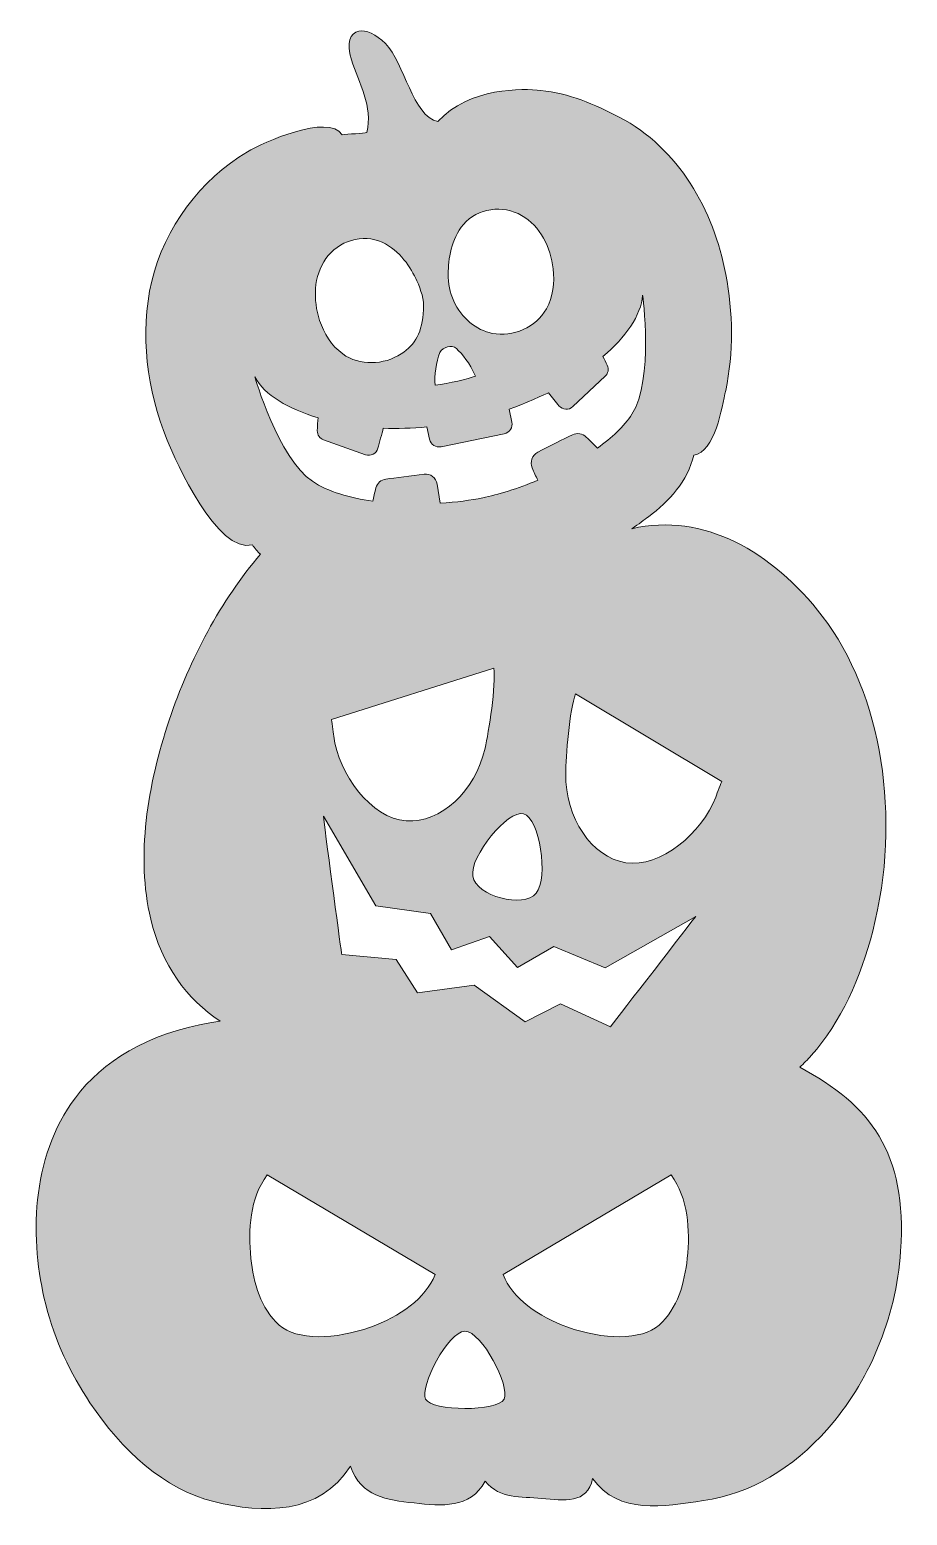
# Model space of a CAD drawing. Header units: inches. Extents: x 3.2 to 9.1, y -11 to -1.
import ezdxf

# ---------------------------------------------------------------- set-up
doc = ezdxf.new("R2010")
doc.units = ezdxf.units.IN
doc.header["$MEASUREMENT"] = 0
doc.layers.add('Layer 1', color=7, linetype='Continuous')

msp = doc.modelspace()

# ---------------------------------------------------------------- hatches: boundary and pattern name
at = {"layer": 'Layer 1'}
h = msp.add_hatch(color=7, dxfattribs=at)
h.dxf.hatch_style = 2
edge = h.paths.add_edge_path()
edge.add_spline(control_points=[(8.404, -8.015), (8.431, -7.99), (8.457, -7.964), (8.482, -7.936), (8.683, -7.712), (8.818, -7.406), (8.898, -7.095), (9.095, -6.327), (8.961, -5.491), (8.557, -4.963), (8.218, -4.522), (7.751, -4.259), (7.269, -4.371), (7.314, -4.34), (7.353, -4.31), (7.38, -4.29), (7.521, -4.186), (7.647, -4.05), (7.687, -3.873), (7.831, -3.853), (7.879, -3.548), (7.903, -3.436), (7.957, -3.179), (7.953, -2.907), (7.904, -2.65), (7.822, -2.216), (7.585, -1.795), (7.183, -1.586), (7.015, -1.498), (6.841, -1.424), (6.652, -1.405), (6.534, -1.393), (6.167, -1.381), (5.956, -1.616), (5.785, -1.58), (5.73, -1.22), (5.601, -1.088), (5.537, -1.023), (5.468, -0.994), (5.42, -1.005), (5.363, -1.017), (5.334, -1.08), (5.371, -1.198), (5.42, -1.354), (5.519, -1.513), (5.475, -1.689), (5.455, -1.699), (5.344, -1.697), (5.308, -1.705), (5.213, -1.56), (4.774, -1.757), (4.667, -1.82), (4.35, -2.009), (4.104, -2.337), (4.02, -2.696), (3.935, -3.053), (3.99, -3.433), (4.124, -3.771), (4.181, -3.914), (4.464, -4.543), (4.701, -4.48), (4.717, -4.503), (4.735, -4.524), (4.755, -4.544), (4.488, -4.856), (4.277, -5.252), (4.138, -5.666), (3.99, -6.106), (3.913, -6.592), (4.013, -7.013), (4.085, -7.32), (4.26, -7.558), (4.482, -7.703), (4.463, -7.706), (4.444, -7.709), (4.425, -7.712), (3.981, -7.788), (3.687, -7.978), (3.503, -8.222), (3.197, -8.629), (3.194, -9.188), (3.303, -9.622), (3.363, -9.865), (3.471, -10.088), (3.602, -10.286), (3.816, -10.609), (4.106, -10.873), (4.441, -10.955), (4.775, -11.038), (5.155, -11.043), (5.364, -10.715), (5.437, -10.923), (5.609, -10.943), (5.795, -10.964), (5.981, -10.984), (6.173, -11.005), (6.276, -10.817), (6.382, -10.942), (6.512, -10.918), (6.659, -10.933), (6.807, -10.947), (6.969, -10.973), (7.002, -10.799), (7.181, -11.047), (7.482, -10.986), (7.753, -10.948), (8.067, -10.905), (8.359, -10.727), (8.59, -10.466), (8.868, -10.152), (9.056, -9.719), (9.087, -9.259), (9.132, -8.59), (8.882, -8.271), (8.404, -8.015)], knot_values=[0, 0, 0, 0, 1, 1, 1, 2, 2, 2, 3, 3, 3, 4, 4, 4, 5, 5, 5, 6, 6, 6, 7, 7, 7, 8, 8, 8, 9, 9, 9, 10, 10, 10, 11, 11, 11, 12, 12, 12, 13, 13, 13, 14, 14, 14, 15, 15, 15, 16, 16, 16, 17, 17, 17, 18, 18, 18, 19, 19, 19, 20, 20, 20, 21, 21, 21, 22, 22, 22, 23, 23, 23, 24, 24, 24, 25, 25, 25, 26, 26, 26, 27, 27, 27, 28, 28, 28, 29, 29, 29, 30, 30, 30, 31, 31, 31, 32, 32, 32, 33, 33, 33, 34, 34, 34, 35, 35, 35, 36, 36, 36, 37, 37, 37, 38, 38, 38, 38], degree=3, periodic=1)
edge = h.paths.add_edge_path()
edge.add_spline(control_points=[(6.129, -2.312), (6.223, -2.201), (6.397, -2.178), (6.522, -2.251), (6.648, -2.324), (6.72, -2.468), (6.736, -2.612), (6.746, -2.705), (6.736, -2.802), (6.69, -2.884), (6.62, -3.009), (6.463, -3.076), (6.324, -3.049), (6.216, -3.028), (6.114, -2.944), (6.063, -2.831), (6.037, -2.774), (6.026, -2.71), (6.026, -2.647), (6.026, -2.548), (6.044, -2.412), (6.129, -2.312)], knot_values=[0, 0, 0, 0, 1, 1, 1, 2, 2, 2, 3, 3, 3, 4, 4, 4, 5, 5, 5, 6, 6, 6, 7, 7, 7, 7], degree=3, periodic=1)
edge = h.paths.add_edge_path()
edge.add_spline(control_points=[(5.97, -3.179), (5.988, -3.141), (6.05, -3.124), (6.081, -3.152), (6.121, -3.188), (6.171, -3.248), (6.211, -3.339), (6.161, -3.357), (6.031, -3.389), (5.938, -3.399), (5.93, -3.337), (5.943, -3.24), (5.97, -3.179)], knot_values=[0, 0, 0, 0, 1, 1, 1, 2, 2, 2, 3, 3, 3, 4, 4, 4, 4], degree=3, periodic=1)
edge = h.paths.add_edge_path()
edge.add_spline(control_points=[(5.198, -2.543), (5.281, -2.424), (5.448, -2.372), (5.58, -2.433), (5.699, -2.488), (5.773, -2.604), (5.814, -2.694), (5.842, -2.755), (5.863, -2.822), (5.859, -2.889), (5.849, -3.042), (5.806, -3.124), (5.707, -3.188), (5.59, -3.264), (5.426, -3.27), (5.312, -3.188), (5.236, -3.133), (5.185, -3.049), (5.156, -2.961), (5.11, -2.823), (5.114, -2.662), (5.198, -2.543)], knot_values=[0, 0, 0, 0, 1, 1, 1, 2, 2, 2, 3, 3, 3, 4, 4, 4, 5, 5, 5, 6, 6, 6, 7, 7, 7, 7], degree=3, periodic=1)
edge = h.paths.add_edge_path()
edge.add_spline(control_points=[(4.717, -3.343), (4.782, -3.468), (4.947, -3.561), (5.145, -3.62), (5.142, -3.642), (5.141, -3.679), (5.14, -3.708), (5.14, -3.736), (5.157, -3.761), (5.183, -3.77), (5.183, -3.77), (5.466, -3.871), (5.466, -3.871), (5.501, -3.883), (5.54, -3.863), (5.55, -3.827), (5.56, -3.789), (5.577, -3.727), (5.586, -3.691), (5.678, -3.695), (5.783, -3.691), (5.882, -3.682), (5.882, -3.682), (5.9, -3.765), (5.9, -3.765), (5.907, -3.801), (5.942, -3.824), (5.978, -3.816), (5.978, -3.816), (6.405, -3.728), (6.405, -3.728), (6.441, -3.721), (6.465, -3.685), (6.457, -3.649), (6.457, -3.649), (6.439, -3.562), (6.439, -3.562), (6.527, -3.531), (6.7, -3.453), (6.704, -3.451), (6.727, -3.479), (6.756, -3.515), (6.775, -3.539), (6.799, -3.568), (6.842, -3.571), (6.869, -3.545), (6.869, -3.545), (7.088, -3.339), (7.088, -3.339), (7.108, -3.32), (7.114, -3.29), (7.102, -3.265), (7.093, -3.246), (7.082, -3.225), (7.073, -3.206), (7.224, -3.076), (7.332, -2.928), (7.341, -2.791), (7.341, -2.791), (7.418, -3.362), (7.269, -3.595), (7.215, -3.68), (7.132, -3.757), (7.035, -3.826), (7.014, -3.804), (6.985, -3.775), (6.96, -3.751), (6.935, -3.727), (6.897, -3.72), (6.866, -3.736), (6.807, -3.764), (6.71, -3.811), (6.631, -3.854), (6.594, -3.874), (6.578, -3.92), (6.594, -3.959), (6.605, -3.988), (6.618, -4.016), (6.633, -4.043), (6.494, -4.1), (6.36, -4.141), (6.259, -4.162), (6.181, -4.178), (6.081, -4.192), (5.971, -4.199), (5.971, -4.199), (5.951, -4.069), (5.951, -4.069), (5.944, -4.026), (5.905, -3.997), (5.862, -4.002), (5.776, -4.012), (5.667, -4.027), (5.604, -4.035), (5.571, -4.039), (5.545, -4.063), (5.537, -4.094), (5.529, -4.124), (5.52, -4.16), (5.515, -4.185), (5.36, -4.163), (5.214, -4.121), (5.107, -4.05), (4.877, -3.896), (4.717, -3.343), (4.717, -3.343)], knot_values=[0, 0, 0, 0, 1, 1, 1, 2, 2, 2, 3, 3, 3, 4, 4, 4, 5, 5, 5, 6, 6, 6, 7, 7, 7, 8, 8, 8, 9, 9, 9, 10, 10, 10, 11, 11, 11, 12, 12, 12, 13, 13, 13, 14, 14, 14, 15, 15, 15, 16, 16, 16, 17, 17, 17, 18, 18, 18, 19, 19, 19, 20, 20, 20, 21, 21, 21, 22, 22, 22, 23, 23, 23, 24, 24, 24, 25, 25, 25, 26, 26, 26, 27, 27, 27, 28, 28, 28, 29, 29, 29, 30, 30, 30, 31, 31, 31, 32, 32, 32, 33, 33, 33, 34, 34, 34, 35, 35, 35, 35], degree=3, periodic=1)
edge = h.paths.add_edge_path()
edge.add_spline(control_points=[(6.536, -6.3), (6.643, -6.329), (6.707, -6.732), (6.621, -6.838), (6.535, -6.943), (6.214, -6.857), (6.192, -6.722), (6.171, -6.588), (6.429, -6.271), (6.536, -6.3)], knot_values=[0, 0, 0, 0, 1, 1, 1, 2, 2, 2, 3, 3, 3, 3], degree=3, periodic=1)
edge = h.paths.add_edge_path()
edge.add_spline(control_points=[(5.741, -6.348), (5.503, -6.332), (5.284, -6.029), (5.251, -5.775), (5.248, -5.747), (5.236, -5.663), (5.236, -5.663), (5.236, -5.663), (6.335, -5.315), (6.335, -5.315), (6.35, -5.424), (6.3, -5.75), (6.275, -5.856), (6.208, -6.148), (5.978, -6.364), (5.741, -6.348)], knot_values=[0, 0, 0, 0, 1, 1, 1, 2, 2, 2, 3, 3, 3, 4, 4, 4, 5, 5, 5, 5], degree=3, periodic=1)
edge = h.paths.add_edge_path()
edge.add_spline(control_points=[(5.5, -9.774), (5.264, -9.859), (5.001, -9.866), (4.882, -9.76), (4.757, -9.649), (4.709, -9.475), (4.691, -9.309), (4.67, -9.114), (4.685, -8.904), (4.8, -8.744), (4.8, -8.744), (5.938, -9.419), (5.938, -9.419), (5.875, -9.578), (5.697, -9.703), (5.5, -9.774)], knot_values=[0, 0, 0, 0, 1, 1, 1, 2, 2, 2, 3, 3, 3, 4, 4, 4, 5, 5, 5, 5], degree=3, periodic=1)
edge = h.paths.add_edge_path()
edge.add_spline(control_points=[(6.404, -10.261), (6.361, -10.348), (5.915, -10.343), (5.873, -10.261), (5.831, -10.18), (6.025, -9.802), (6.139, -9.802), (6.252, -9.802), (6.447, -10.174), (6.404, -10.261)], knot_values=[0, 0, 0, 0, 1, 1, 1, 2, 2, 2, 3, 3, 3, 3], degree=3, periodic=1)
edge = h.paths.add_edge_path()
edge.add_spline(control_points=[(7.643, -9.309), (7.625, -9.475), (7.578, -9.649), (7.453, -9.76), (7.334, -9.866), (7.071, -9.859), (6.834, -9.774), (6.638, -9.703), (6.459, -9.578), (6.397, -9.419), (6.397, -9.419), (7.535, -8.744), (7.535, -8.744), (7.649, -8.904), (7.664, -9.114), (7.643, -9.309)], knot_values=[0, 0, 0, 0, 1, 1, 1, 2, 2, 2, 3, 3, 3, 4, 4, 4, 5, 5, 5, 5], degree=3, periodic=1)
edge = h.paths.add_edge_path()
edge.add_spline(control_points=[(7.123, -7.742), (7.123, -7.742), (6.785, -7.586), (6.785, -7.586), (6.785, -7.586), (6.547, -7.707), (6.547, -7.707), (6.547, -7.707), (6.202, -7.461), (6.202, -7.461), (6.202, -7.461), (5.819, -7.511), (5.819, -7.511), (5.819, -7.511), (5.674, -7.287), (5.674, -7.287), (5.674, -7.287), (5.305, -7.252), (5.305, -7.252), (5.305, -7.252), (5.204, -6.501), (5.181, -6.316), (5.181, -6.316), (5.536, -6.924), (5.536, -6.924), (5.536, -6.924), (5.907, -6.975), (5.907, -6.975), (5.907, -6.975), (6.049, -7.221), (6.049, -7.221), (6.049, -7.221), (6.306, -7.131), (6.306, -7.131), (6.306, -7.131), (6.494, -7.341), (6.494, -7.341), (6.494, -7.341), (6.741, -7.199), (6.741, -7.199), (6.741, -7.199), (7.087, -7.342), (7.087, -7.342), (7.087, -7.342), (7.7, -6.995), (7.7, -6.995), (7.587, -7.142), (7.123, -7.742), (7.123, -7.742)], knot_values=[0, 0, 0, 0, 1, 1, 1, 2, 2, 2, 3, 3, 3, 4, 4, 4, 5, 5, 5, 6, 6, 6, 7, 7, 7, 8, 8, 8, 9, 9, 9, 10, 10, 10, 11, 11, 11, 12, 12, 12, 13, 13, 13, 14, 14, 14, 15, 15, 15, 16, 16, 16, 16], degree=3, periodic=1)
edge = h.paths.add_edge_path()
edge.add_spline(control_points=[(7.836, -6.187), (7.745, -6.427), (7.461, -6.67), (7.227, -6.631), (6.993, -6.592), (6.819, -6.329), (6.821, -6.028), (6.821, -5.92), (6.847, -5.591), (6.887, -5.489), (6.887, -5.489), (7.876, -6.082), (7.876, -6.082), (7.876, -6.082), (7.846, -6.16), (7.836, -6.187)], knot_values=[0, 0, 0, 0, 1, 1, 1, 2, 2, 2, 3, 3, 3, 4, 4, 4, 5, 5, 5, 5], degree=3, periodic=1)

# ---------------------------------------------------------------- linework, layer by layer
at = {"layer": 'Layer 1', "lineweight": 0}
for points, knots in [([(8.404, -8.015), (8.431, -7.99), (8.457, -7.964), (8.482, -7.936), (8.683, -7.712), (8.818, -7.406), (8.898, -7.095), (9.095, -6.327), (8.961, -5.491), (8.557, -4.963), (8.218, -4.522), (7.751, -4.259), (7.269, -4.371), (7.314, -4.34), (7.353, -4.31), (7.38, -4.29), (7.521, -4.186), (7.647, -4.05), (7.687, -3.873), (7.831, -3.853), (7.879, -3.548), (7.903, -3.436), (7.957, -3.179), (7.953, -2.907), (7.904, -2.65), (7.822, -2.216), (7.585, -1.795), (7.183, -1.586), (7.015, -1.498), (6.841, -1.424), (6.652, -1.405), (6.534, -1.393), (6.167, -1.381), (5.956, -1.616), (5.785, -1.58), (5.73, -1.22), (5.601, -1.088), (5.537, -1.023), (5.468, -0.994), (5.42, -1.005), (5.363, -1.017), (5.334, -1.08), (5.371, -1.198), (5.42, -1.354), (5.519, -1.513), (5.475, -1.689), (5.455, -1.699), (5.344, -1.697), (5.308, -1.705), (5.213, -1.56), (4.774, -1.757), (4.667, -1.82), (4.35, -2.009), (4.104, -2.337), (4.02, -2.696), (3.935, -3.053), (3.99, -3.433), (4.124, -3.771), (4.181, -3.914), (4.464, -4.543), (4.701, -4.48), (4.717, -4.503), (4.735, -4.524), (4.755, -4.544), (4.488, -4.856), (4.277, -5.252), (4.138, -5.666), (3.99, -6.106), (3.913, -6.592), (4.013, -7.013), (4.085, -7.32), (4.26, -7.558), (4.482, -7.703), (4.463, -7.706), (4.444, -7.709), (4.425, -7.712), (3.981, -7.788), (3.687, -7.978), (3.503, -8.222), (3.197, -8.629), (3.194, -9.188), (3.303, -9.622), (3.363, -9.865), (3.471, -10.088), (3.602, -10.286), (3.816, -10.609), (4.106, -10.873), (4.441, -10.955), (4.775, -11.038), (5.155, -11.043), (5.364, -10.715), (5.437, -10.923), (5.609, -10.943), (5.795, -10.964), (5.981, -10.984), (6.173, -11.005), (6.276, -10.817), (6.382, -10.942), (6.512, -10.918), (6.659, -10.933), (6.807, -10.947), (6.969, -10.973), (7.002, -10.799), (7.181, -11.047), (7.482, -10.986), (7.753, -10.948), (8.067, -10.905), (8.359, -10.727), (8.59, -10.466), (8.868, -10.152), (9.056, -9.719), (9.087, -9.259), (9.132, -8.59), (8.882, -8.271), (8.404, -8.015)], [0, 0, 0, 0, 1, 1, 1, 2, 2, 2, 3, 3, 3, 4, 4, 4, 5, 5, 5, 6, 6, 6, 7, 7, 7, 8, 8, 8, 9, 9, 9, 10, 10, 10, 11, 11, 11, 12, 12, 12, 13, 13, 13, 14, 14, 14, 15, 15, 15, 16, 16, 16, 17, 17, 17, 18, 18, 18, 19, 19, 19, 20, 20, 20, 21, 21, 21, 22, 22, 22, 23, 23, 23, 24, 24, 24, 25, 25, 25, 26, 26, 26, 27, 27, 27, 28, 28, 28, 29, 29, 29, 30, 30, 30, 31, 31, 31, 32, 32, 32, 33, 33, 33, 34, 34, 34, 35, 35, 35, 36, 36, 36, 37, 37, 37, 38, 38, 38, 38]), ([(6.129, -2.312), (6.223, -2.201), (6.397, -2.178), (6.522, -2.251), (6.648, -2.324), (6.72, -2.468), (6.736, -2.612), (6.746, -2.705), (6.736, -2.802), (6.69, -2.884), (6.62, -3.009), (6.463, -3.076), (6.324, -3.049), (6.216, -3.028), (6.114, -2.944), (6.063, -2.831), (6.037, -2.774), (6.026, -2.71), (6.026, -2.647), (6.026, -2.548), (6.044, -2.412), (6.129, -2.312)], [0, 0, 0, 0, 1, 1, 1, 2, 2, 2, 3, 3, 3, 4, 4, 4, 5, 5, 5, 6, 6, 6, 7, 7, 7, 7]), ([(5.198, -2.543), (5.281, -2.424), (5.448, -2.372), (5.58, -2.433), (5.699, -2.488), (5.773, -2.604), (5.814, -2.694), (5.842, -2.755), (5.863, -2.822), (5.859, -2.889), (5.849, -3.042), (5.806, -3.124), (5.707, -3.188), (5.59, -3.264), (5.426, -3.27), (5.312, -3.188), (5.236, -3.133), (5.185, -3.049), (5.156, -2.961), (5.11, -2.823), (5.114, -2.662), (5.198, -2.543)], [0, 0, 0, 0, 1, 1, 1, 2, 2, 2, 3, 3, 3, 4, 4, 4, 5, 5, 5, 6, 6, 6, 7, 7, 7, 7]), ([(4.717, -3.343), (4.782, -3.468), (4.947, -3.561), (5.145, -3.62), (5.142, -3.642), (5.141, -3.679), (5.14, -3.708), (5.14, -3.736), (5.157, -3.761), (5.183, -3.77), (5.183, -3.77), (5.466, -3.871), (5.466, -3.871), (5.501, -3.883), (5.54, -3.863), (5.55, -3.827), (5.56, -3.789), (5.577, -3.727), (5.586, -3.691), (5.678, -3.695), (5.783, -3.691), (5.882, -3.682), (5.882, -3.682), (5.9, -3.765), (5.9, -3.765), (5.907, -3.801), (5.942, -3.824), (5.978, -3.816), (5.978, -3.816), (6.405, -3.728), (6.405, -3.728), (6.441, -3.721), (6.465, -3.685), (6.457, -3.649), (6.457, -3.649), (6.439, -3.562), (6.439, -3.562), (6.527, -3.531), (6.7, -3.453), (6.704, -3.451), (6.727, -3.479), (6.756, -3.515), (6.775, -3.539), (6.799, -3.568), (6.842, -3.571), (6.869, -3.545), (6.869, -3.545), (7.088, -3.339), (7.088, -3.339), (7.108, -3.32), (7.114, -3.29), (7.102, -3.265), (7.093, -3.246), (7.082, -3.225), (7.073, -3.206), (7.224, -3.076), (7.332, -2.928), (7.341, -2.791), (7.341, -2.791), (7.418, -3.362), (7.269, -3.595), (7.215, -3.68), (7.132, -3.757), (7.035, -3.826), (7.014, -3.804), (6.985, -3.775), (6.96, -3.751), (6.935, -3.727), (6.897, -3.72), (6.866, -3.736), (6.807, -3.764), (6.71, -3.811), (6.631, -3.854), (6.594, -3.874), (6.578, -3.92), (6.594, -3.959), (6.605, -3.988), (6.618, -4.016), (6.633, -4.043), (6.494, -4.1), (6.36, -4.141), (6.259, -4.162), (6.181, -4.178), (6.081, -4.192), (5.971, -4.199), (5.971, -4.199), (5.951, -4.069), (5.951, -4.069), (5.944, -4.026), (5.905, -3.997), (5.862, -4.002), (5.776, -4.012), (5.667, -4.027), (5.604, -4.035), (5.571, -4.039), (5.545, -4.063), (5.537, -4.094), (5.529, -4.124), (5.52, -4.16), (5.515, -4.185), (5.36, -4.163), (5.214, -4.121), (5.107, -4.05), (4.877, -3.896), (4.717, -3.343), (4.717, -3.343)], [0, 0, 0, 0, 1, 1, 1, 2, 2, 2, 3, 3, 3, 4, 4, 4, 5, 5, 5, 6, 6, 6, 7, 7, 7, 8, 8, 8, 9, 9, 9, 10, 10, 10, 11, 11, 11, 12, 12, 12, 13, 13, 13, 14, 14, 14, 15, 15, 15, 16, 16, 16, 17, 17, 17, 18, 18, 18, 19, 19, 19, 20, 20, 20, 21, 21, 21, 22, 22, 22, 23, 23, 23, 24, 24, 24, 25, 25, 25, 26, 26, 26, 27, 27, 27, 28, 28, 28, 29, 29, 29, 30, 30, 30, 31, 31, 31, 32, 32, 32, 33, 33, 33, 34, 34, 34, 35, 35, 35, 35]), ([(5.97, -3.179), (5.988, -3.141), (6.05, -3.124), (6.081, -3.152), (6.121, -3.188), (6.171, -3.248), (6.211, -3.339), (6.161, -3.357), (6.031, -3.389), (5.938, -3.399), (5.93, -3.337), (5.943, -3.24), (5.97, -3.179)], [0, 0, 0, 0, 1, 1, 1, 2, 2, 2, 3, 3, 3, 4, 4, 4, 4]), ([(5.741, -6.348), (5.503, -6.332), (5.284, -6.029), (5.251, -5.775), (5.248, -5.747), (5.236, -5.663), (5.236, -5.663), (5.236, -5.663), (6.335, -5.315), (6.335, -5.315), (6.35, -5.424), (6.3, -5.75), (6.275, -5.856), (6.208, -6.148), (5.978, -6.364), (5.741, -6.348)], [0, 0, 0, 0, 1, 1, 1, 2, 2, 2, 3, 3, 3, 4, 4, 4, 5, 5, 5, 5]), ([(7.836, -6.187), (7.745, -6.427), (7.461, -6.67), (7.227, -6.631), (6.993, -6.592), (6.819, -6.329), (6.821, -6.028), (6.821, -5.92), (6.847, -5.591), (6.887, -5.489), (6.887, -5.489), (7.876, -6.082), (7.876, -6.082), (7.876, -6.082), (7.846, -6.16), (7.836, -6.187)], [0, 0, 0, 0, 1, 1, 1, 2, 2, 2, 3, 3, 3, 4, 4, 4, 5, 5, 5, 5]), ([(7.123, -7.742), (7.123, -7.742), (6.785, -7.586), (6.785, -7.586), (6.785, -7.586), (6.547, -7.707), (6.547, -7.707), (6.547, -7.707), (6.202, -7.461), (6.202, -7.461), (6.202, -7.461), (5.819, -7.511), (5.819, -7.511), (5.819, -7.511), (5.674, -7.287), (5.674, -7.287), (5.674, -7.287), (5.305, -7.252), (5.305, -7.252), (5.305, -7.252), (5.204, -6.501), (5.181, -6.316), (5.181, -6.316), (5.536, -6.924), (5.536, -6.924), (5.536, -6.924), (5.907, -6.975), (5.907, -6.975), (5.907, -6.975), (6.049, -7.221), (6.049, -7.221), (6.049, -7.221), (6.306, -7.131), (6.306, -7.131), (6.306, -7.131), (6.494, -7.341), (6.494, -7.341), (6.494, -7.341), (6.741, -7.199), (6.741, -7.199), (6.741, -7.199), (7.087, -7.342), (7.087, -7.342), (7.087, -7.342), (7.7, -6.995), (7.7, -6.995), (7.587, -7.142), (7.123, -7.742), (7.123, -7.742)], [0, 0, 0, 0, 1, 1, 1, 2, 2, 2, 3, 3, 3, 4, 4, 4, 5, 5, 5, 6, 6, 6, 7, 7, 7, 8, 8, 8, 9, 9, 9, 10, 10, 10, 11, 11, 11, 12, 12, 12, 13, 13, 13, 14, 14, 14, 15, 15, 15, 16, 16, 16, 16]), ([(6.536, -6.3), (6.643, -6.329), (6.707, -6.732), (6.621, -6.838), (6.535, -6.943), (6.214, -6.857), (6.192, -6.722), (6.171, -6.588), (6.429, -6.271), (6.536, -6.3)], [0, 0, 0, 0, 1, 1, 1, 2, 2, 2, 3, 3, 3, 3]), ([(5.5, -9.774), (5.264, -9.859), (5.001, -9.866), (4.882, -9.76), (4.757, -9.649), (4.709, -9.475), (4.691, -9.309), (4.67, -9.114), (4.685, -8.904), (4.8, -8.744), (4.8, -8.744), (5.938, -9.419), (5.938, -9.419), (5.875, -9.578), (5.697, -9.703), (5.5, -9.774)], [0, 0, 0, 0, 1, 1, 1, 2, 2, 2, 3, 3, 3, 4, 4, 4, 5, 5, 5, 5]), ([(7.643, -9.309), (7.625, -9.475), (7.578, -9.649), (7.453, -9.76), (7.334, -9.866), (7.071, -9.859), (6.834, -9.774), (6.638, -9.703), (6.459, -9.578), (6.397, -9.419), (6.397, -9.419), (7.535, -8.744), (7.535, -8.744), (7.649, -8.904), (7.664, -9.114), (7.643, -9.309)], [0, 0, 0, 0, 1, 1, 1, 2, 2, 2, 3, 3, 3, 4, 4, 4, 5, 5, 5, 5]), ([(6.404, -10.261), (6.361, -10.348), (5.915, -10.343), (5.873, -10.261), (5.831, -10.18), (6.025, -9.802), (6.139, -9.802), (6.252, -9.802), (6.447, -10.174), (6.404, -10.261)], [0, 0, 0, 0, 1, 1, 1, 2, 2, 2, 3, 3, 3, 3])]:
    msp.add_open_spline(points, degree=3, knots=knots, dxfattribs=at)

doc.saveas('drawing.dxf')
